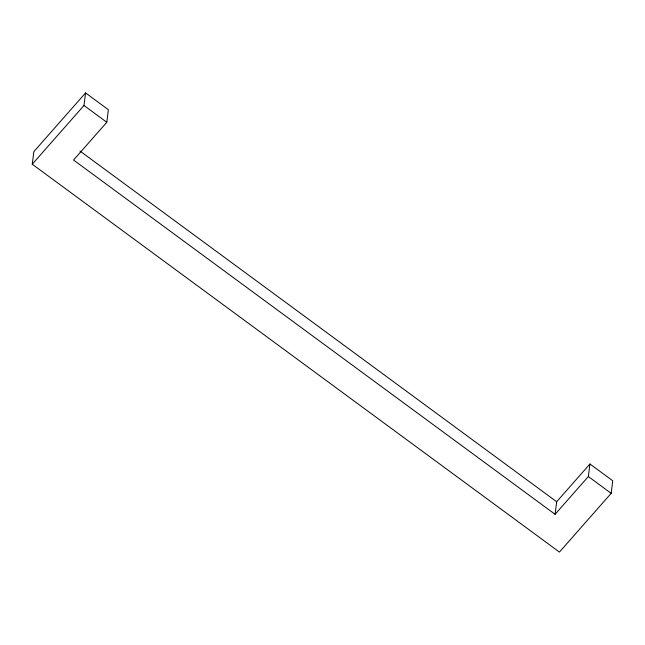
<?xml version="1.0" encoding="UTF-8"?>
<svg xmlns="http://www.w3.org/2000/svg" width="645" height="645" viewBox="0 0 645 645"><rect width="100%" height="100%" fill="white"/><g stroke="black" fill="none" stroke-linecap="round" stroke-linejoin="round"><path stroke-width="0.97" d="M32.25 164.225L33.838 151.664L85.567 92.92L108.384 109.715L106.804 122.276L73.546 160.033L555.087 514.307L588.345 476.55L589.925 463.989L612.75 480.775L611.162 493.336L559.433 552.08L32.25 164.225L83.979 105.482L85.567 92.92M555.087 514.307L556.675 501.746L589.925 463.989M83.979 105.482L106.804 122.276M588.345 476.55L611.162 493.336M79.996 151.051L556.675 501.746"/></g></svg>
